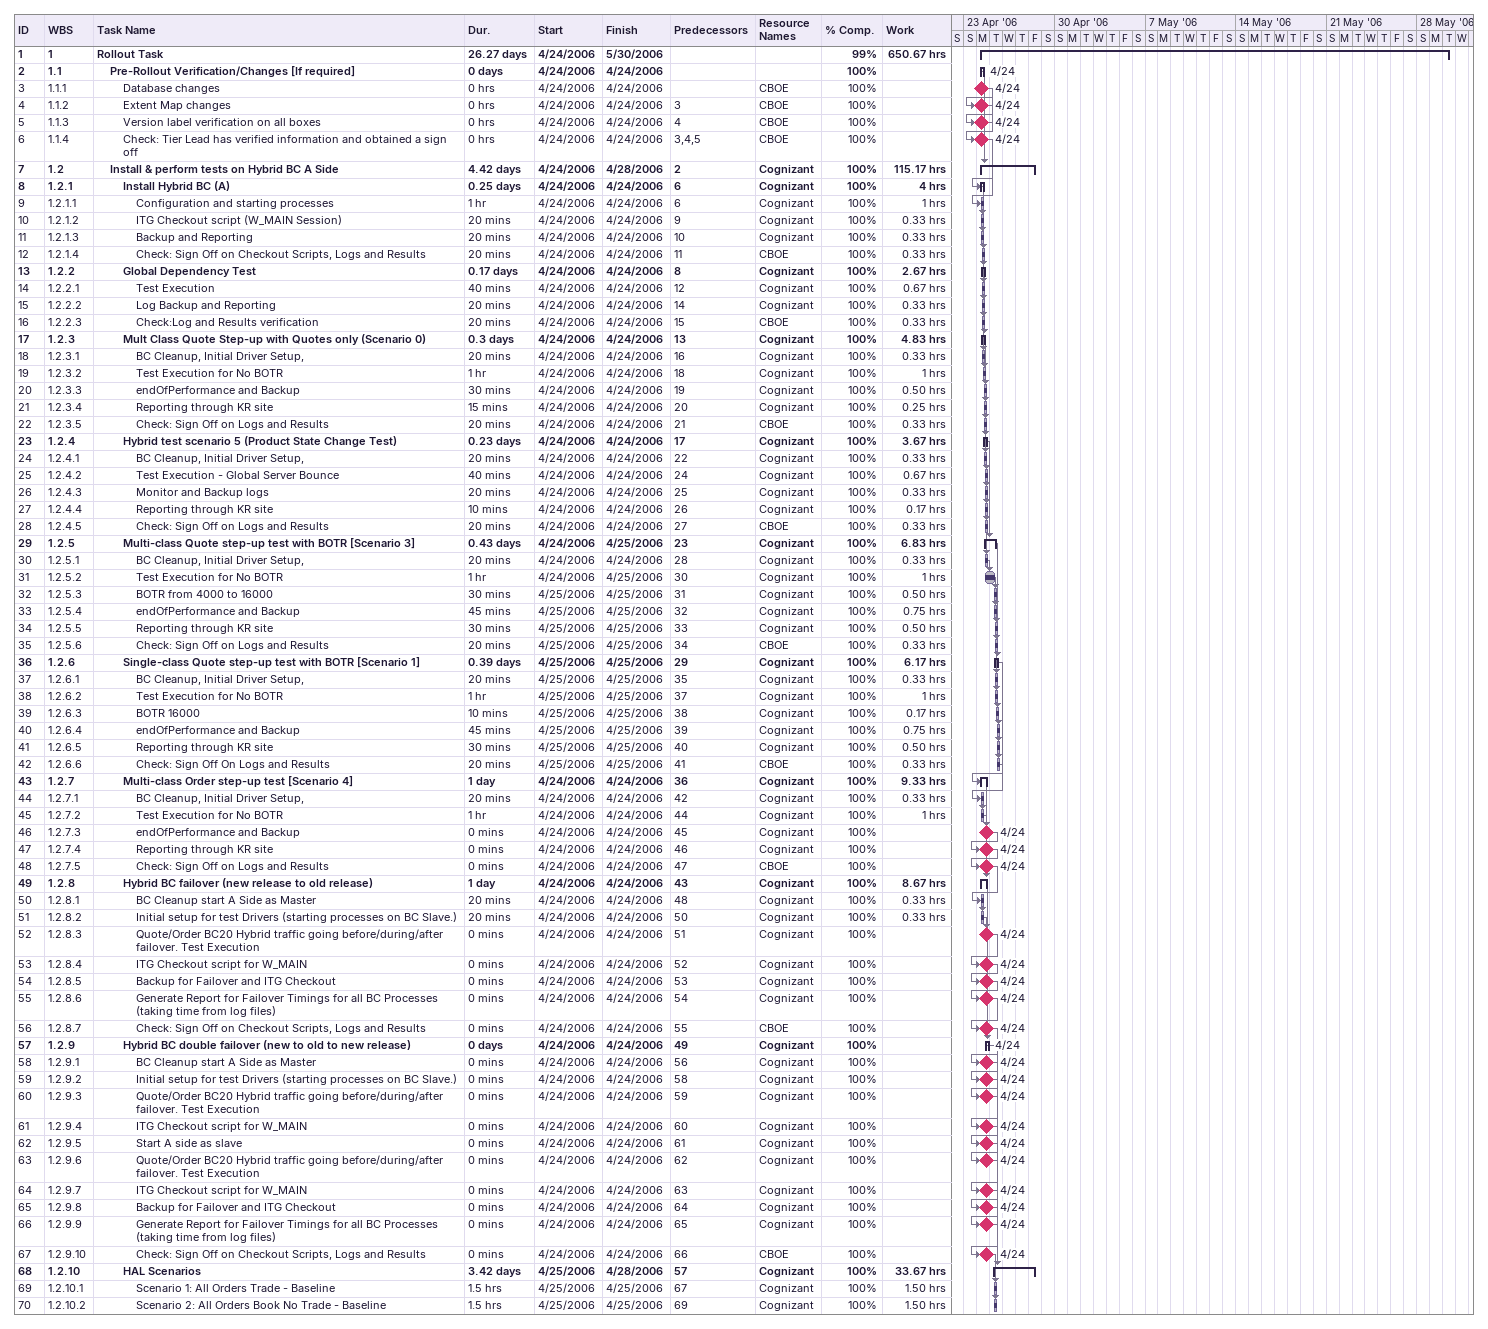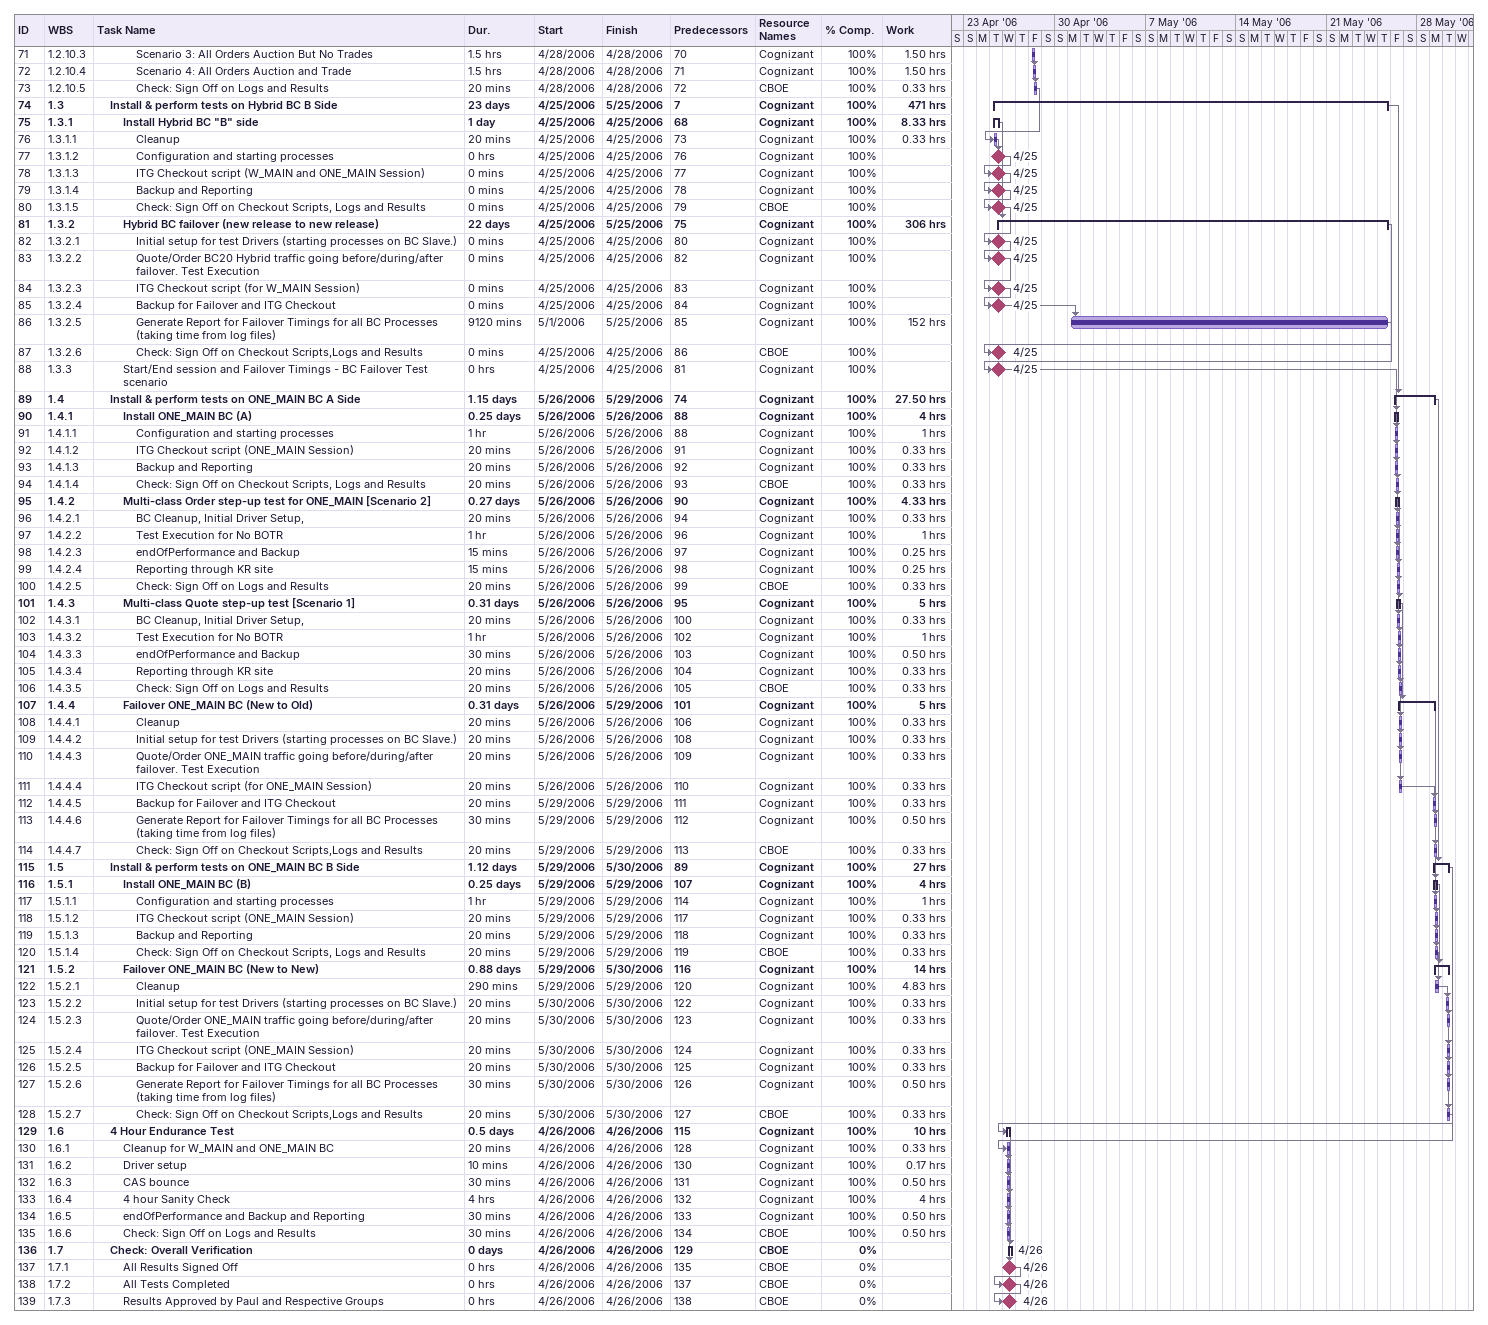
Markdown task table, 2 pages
| ID | WBS | Task | Duration | Start | Finish | Predecessors | Resources | % complete | Work (h) |
|---|---|---|---|---|---|---|---|---|---|
| 1 | 1 | **Rollout Task** | 26.27d | 2006-04-24 | 2006-05-30 |  |  | 99 | 650.67 |
| 2 | 1.1 | **Pre-Rollout Verification/Changes [If required]** | 0d | 2006-04-24 | 2006-04-24 |  |  | 100 |  |
| 3 | 1.1.1 | Database changes | 0h | 2006-04-24 | 2006-04-24 |  | CBOE | 100 |  |
| 4 | 1.1.2 | Extent Map changes | 0h | 2006-04-24 | 2006-04-24 | 3 | CBOE | 100 |  |
| 5 | 1.1.3 | Version label verification on all boxes | 0h | 2006-04-24 | 2006-04-24 | 4 | CBOE | 100 |  |
| 6 | 1.1.4 | Check: Tier Lead has verified information and obtained a sign off | 0h | 2006-04-24 | 2006-04-24 | 3, 4, 5 | CBOE | 100 |  |
| 7 | 1.2 | **Install & perform tests on Hybrid BC A Side** | 4.42d | 2006-04-24 | 2006-04-28 | 2 | Cognizant | 100 | 115.17 |
| 8 | 1.2.1 | **Install Hybrid BC (A)** | 0.25d | 2006-04-24 | 2006-04-24 | 6 | Cognizant | 100 | 4 |
| 9 | 1.2.1.1 | Configuration and starting processes | 1h | 2006-04-24 | 2006-04-24 | 6 | Cognizant | 100 | 1 |
| 10 | 1.2.1.2 | ITG Checkout script (W_MAIN Session) | 20min | 2006-04-24 | 2006-04-24 | 9 | Cognizant | 100 | 0.33 |
| 11 | 1.2.1.3 | Backup and Reporting | 20min | 2006-04-24 | 2006-04-24 | 10 | Cognizant | 100 | 0.33 |
| 12 | 1.2.1.4 | Check: Sign Off on Checkout Scripts, Logs and Results | 20min | 2006-04-24 | 2006-04-24 | 11 | CBOE | 100 | 0.33 |
| 13 | 1.2.2 | **Global Dependency Test** | 0.17d | 2006-04-24 | 2006-04-24 | 8 | Cognizant | 100 | 2.67 |
| 14 | 1.2.2.1 | Test Execution | 40min | 2006-04-24 | 2006-04-24 | 12 | Cognizant | 100 | 0.67 |
| 15 | 1.2.2.2 | Log Backup and Reporting | 20min | 2006-04-24 | 2006-04-24 | 14 | Cognizant | 100 | 0.33 |
| 16 | 1.2.2.3 | Check:Log and Results verification | 20min | 2006-04-24 | 2006-04-24 | 15 | CBOE | 100 | 0.33 |
| 17 | 1.2.3 | **Mult Class Quote Step-up with Quotes only (Scenario 0)** | 0.3d | 2006-04-24 | 2006-04-24 | 13 | Cognizant | 100 | 4.83 |
| 18 | 1.2.3.1 | BC Cleanup, Initial Driver Setup, | 20min | 2006-04-24 | 2006-04-24 | 16 | Cognizant | 100 | 0.33 |
| 19 | 1.2.3.2 | Test Execution for No BOTR | 1h | 2006-04-24 | 2006-04-24 | 18 | Cognizant | 100 | 1 |
| 20 | 1.2.3.3 | endOfPerformance and Backup | 30min | 2006-04-24 | 2006-04-24 | 19 | Cognizant | 100 | 0.50 |
| 21 | 1.2.3.4 | Reporting through KR site | 15min | 2006-04-24 | 2006-04-24 | 20 | Cognizant | 100 | 0.25 |
| 22 | 1.2.3.5 | Check: Sign Off on Logs and Results | 20min | 2006-04-24 | 2006-04-24 | 21 | CBOE | 100 | 0.33 |
| 23 | 1.2.4 | **Hybrid test scenario 5 (Product State Change Test)** | 0.23d | 2006-04-24 | 2006-04-24 | 17 | Cognizant | 100 | 3.67 |
| 24 | 1.2.4.1 | BC Cleanup, Initial Driver Setup, | 20min | 2006-04-24 | 2006-04-24 | 22 | Cognizant | 100 | 0.33 |
| 25 | 1.2.4.2 | Test Execution - Global Server Bounce | 40min | 2006-04-24 | 2006-04-24 | 24 | Cognizant | 100 | 0.67 |
| 26 | 1.2.4.3 | Monitor and Backup logs | 20min | 2006-04-24 | 2006-04-24 | 25 | Cognizant | 100 | 0.33 |
| 27 | 1.2.4.4 | Reporting through KR site | 10min | 2006-04-24 | 2006-04-24 | 26 | Cognizant | 100 | 0.17 |
| 28 | 1.2.4.5 | Check: Sign Off on Logs and Results | 20min | 2006-04-24 | 2006-04-24 | 27 | CBOE | 100 | 0.33 |
| 29 | 1.2.5 | **Multi-class Quote step-up test with BOTR [Scenario 3]** | 0.43d | 2006-04-24 | 2006-04-25 | 23 | Cognizant | 100 | 6.83 |
| 30 | 1.2.5.1 | BC Cleanup, Initial Driver Setup, | 20min | 2006-04-24 | 2006-04-24 | 28 | Cognizant | 100 | 0.33 |
| 31 | 1.2.5.2 | Test Execution for No BOTR | 1h | 2006-04-24 | 2006-04-25 | 30 | Cognizant | 100 | 1 |
| 32 | 1.2.5.3 | BOTR from 4000 to 16000 | 30min | 2006-04-25 | 2006-04-25 | 31 | Cognizant | 100 | 0.50 |
| 33 | 1.2.5.4 | endOfPerformance and Backup | 45min | 2006-04-25 | 2006-04-25 | 32 | Cognizant | 100 | 0.75 |
| 34 | 1.2.5.5 | Reporting through KR site | 30min | 2006-04-25 | 2006-04-25 | 33 | Cognizant | 100 | 0.50 |
| 35 | 1.2.5.6 | Check: Sign Off on Logs and Results | 20min | 2006-04-25 | 2006-04-25 | 34 | CBOE | 100 | 0.33 |
| 36 | 1.2.6 | **Single-class Quote step-up test with BOTR [Scenario 1]** | 0.39d | 2006-04-25 | 2006-04-25 | 29 | Cognizant | 100 | 6.17 |
| 37 | 1.2.6.1 | BC Cleanup, Initial Driver Setup, | 20min | 2006-04-25 | 2006-04-25 | 35 | Cognizant | 100 | 0.33 |
| 38 | 1.2.6.2 | Test Execution for No BOTR | 1h | 2006-04-25 | 2006-04-25 | 37 | Cognizant | 100 | 1 |
| 39 | 1.2.6.3 | BOTR 16000 | 10min | 2006-04-25 | 2006-04-25 | 38 | Cognizant | 100 | 0.17 |
| 40 | 1.2.6.4 | endOfPerformance and Backup | 45min | 2006-04-25 | 2006-04-25 | 39 | Cognizant | 100 | 0.75 |
| 41 | 1.2.6.5 | Reporting through KR site | 30min | 2006-04-25 | 2006-04-25 | 40 | Cognizant | 100 | 0.50 |
| 42 | 1.2.6.6 | Check: Sign Off On Logs and Results | 20min | 2006-04-25 | 2006-04-25 | 41 | CBOE | 100 | 0.33 |
| 43 | 1.2.7 | **Multi-class Order step-up test [Scenario 4]** | 1d | 2006-04-24 | 2006-04-24 | 36 | Cognizant | 100 | 9.33 |
| 44 | 1.2.7.1 | BC Cleanup, Initial Driver Setup, | 20min | 2006-04-24 | 2006-04-24 | 42 | Cognizant | 100 | 0.33 |
| 45 | 1.2.7.2 | Test Execution for No BOTR | 1h | 2006-04-24 | 2006-04-24 | 44 | Cognizant | 100 | 1 |
| 46 | 1.2.7.3 | endOfPerformance and Backup | 0min | 2006-04-24 | 2006-04-24 | 45 | Cognizant | 100 |  |
| 47 | 1.2.7.4 | Reporting through KR site | 0min | 2006-04-24 | 2006-04-24 | 46 | Cognizant | 100 |  |
| 48 | 1.2.7.5 | Check: Sign Off on Logs and Results | 0min | 2006-04-24 | 2006-04-24 | 47 | CBOE | 100 |  |
| 49 | 1.2.8 | **Hybrid BC failover (new release to old release)** | 1d | 2006-04-24 | 2006-04-24 | 43 | Cognizant | 100 | 8.67 |
| 50 | 1.2.8.1 | BC Cleanup start A Side as Master | 20min | 2006-04-24 | 2006-04-24 | 48 | Cognizant | 100 | 0.33 |
| 51 | 1.2.8.2 | Initial setup for test Drivers (starting processes on BC Slave.) | 20min | 2006-04-24 | 2006-04-24 | 50 | Cognizant | 100 | 0.33 |
| 52 | 1.2.8.3 | Quote/Order BC20 Hybrid traffic going before/during/after failover. Test Execution | 0min | 2006-04-24 | 2006-04-24 | 51 | Cognizant | 100 |  |
| 53 | 1.2.8.4 | ITG Checkout script for W_MAIN | 0min | 2006-04-24 | 2006-04-24 | 52 | Cognizant | 100 |  |
| 54 | 1.2.8.5 | Backup for Failover and ITG Checkout | 0min | 2006-04-24 | 2006-04-24 | 53 | Cognizant | 100 |  |
| 55 | 1.2.8.6 | Generate Report for Failover Timings for all BC Processes (taking time from log files) | 0min | 2006-04-24 | 2006-04-24 | 54 | Cognizant | 100 |  |
| 56 | 1.2.8.7 | Check: Sign Off on Checkout Scripts, Logs and Results | 0min | 2006-04-24 | 2006-04-24 | 55 | CBOE | 100 |  |
| 57 | 1.2.9 | **Hybrid BC double failover (new to old to new release)** | 0d | 2006-04-24 | 2006-04-24 | 49 | Cognizant | 100 |  |
| 58 | 1.2.9.1 | BC Cleanup start A Side as Master | 0min | 2006-04-24 | 2006-04-24 | 56 | Cognizant | 100 |  |
| 59 | 1.2.9.2 | Initial setup for test Drivers (starting processes on BC Slave.) | 0min | 2006-04-24 | 2006-04-24 | 58 | Cognizant | 100 |  |
| 60 | 1.2.9.3 | Quote/Order BC20 Hybrid traffic going before/during/after failover. Test Execution | 0min | 2006-04-24 | 2006-04-24 | 59 | Cognizant | 100 |  |
| 61 | 1.2.9.4 | ITG Checkout script for W_MAIN | 0min | 2006-04-24 | 2006-04-24 | 60 | Cognizant | 100 |  |
| 62 | 1.2.9.5 | Start A side as slave | 0min | 2006-04-24 | 2006-04-24 | 61 | Cognizant | 100 |  |
| 63 | 1.2.9.6 | Quote/Order BC20 Hybrid traffic going before/during/after failover. Test Execution | 0min | 2006-04-24 | 2006-04-24 | 62 | Cognizant | 100 |  |
| 64 | 1.2.9.7 | ITG Checkout script for W_MAIN | 0min | 2006-04-24 | 2006-04-24 | 63 | Cognizant | 100 |  |
| 65 | 1.2.9.8 | Backup for Failover and ITG Checkout | 0min | 2006-04-24 | 2006-04-24 | 64 | Cognizant | 100 |  |
| 66 | 1.2.9.9 | Generate Report for Failover Timings for all BC Processes (taking time from log files) | 0min | 2006-04-24 | 2006-04-24 | 65 | Cognizant | 100 |  |
| 67 | 1.2.9.10 | Check: Sign Off on Checkout Scripts, Logs and Results | 0min | 2006-04-24 | 2006-04-24 | 66 | CBOE | 100 |  |
| 68 | 1.2.10 | **HAL Scenarios** | 3.42d | 2006-04-25 | 2006-04-28 | 57 | Cognizant | 100 | 33.67 |
| 69 | 1.2.10.1 | Scenario 1: All Orders Trade - Baseline | 1.5h | 2006-04-25 | 2006-04-25 | 67 | Cognizant | 100 | 1.50 |
| 70 | 1.2.10.2 | Scenario 2: All Orders Book No Trade - Baseline | 1.5h | 2006-04-25 | 2006-04-25 | 69 | Cognizant | 100 | 1.50 |
| 71 | 1.2.10.3 | Scenario 3: All Orders Auction But No Trades | 1.5h | 2006-04-28 | 2006-04-28 | 70 | Cognizant | 100 | 1.50 |
| 72 | 1.2.10.4 | Scenario 4: All Orders Auction and Trade | 1.5h | 2006-04-28 | 2006-04-28 | 71 | Cognizant | 100 | 1.50 |
| 73 | 1.2.10.5 | Check: Sign Off on Logs and Results | 20min | 2006-04-28 | 2006-04-28 | 72 | CBOE | 100 | 0.33 |
| 74 | 1.3 | **Install & perform tests on Hybrid BC B Side** | 23d | 2006-04-25 | 2006-05-25 | 7 | Cognizant | 100 | 471 |
| 75 | 1.3.1 | **Install Hybrid BC "B" side** | 1d | 2006-04-25 | 2006-04-25 | 68 | Cognizant | 100 | 8.33 |
| 76 | 1.3.1.1 | Cleanup | 20min | 2006-04-25 | 2006-04-25 | 73 | Cognizant | 100 | 0.33 |
| 77 | 1.3.1.2 | Configuration and starting processes | 0h | 2006-04-25 | 2006-04-25 | 76 | Cognizant | 100 |  |
| 78 | 1.3.1.3 | ITG Checkout script (W_MAIN and ONE_MAIN Session) | 0min | 2006-04-25 | 2006-04-25 | 77 | Cognizant | 100 |  |
| 79 | 1.3.1.4 | Backup and Reporting | 0min | 2006-04-25 | 2006-04-25 | 78 | Cognizant | 100 |  |
| 80 | 1.3.1.5 | Check: Sign Off on Checkout Scripts, Logs and Results | 0min | 2006-04-25 | 2006-04-25 | 79 | CBOE | 100 |  |
| 81 | 1.3.2 | **Hybrid BC failover (new release to new release)** | 22d | 2006-04-25 | 2006-05-25 | 75 | Cognizant | 100 | 306 |
| 82 | 1.3.2.1 | Initial setup for test Drivers (starting processes on BC Slave.) | 0min | 2006-04-25 | 2006-04-25 | 80 | Cognizant | 100 |  |
| 83 | 1.3.2.2 | Quote/Order BC20 Hybrid traffic going before/during/after failover. Test Execution | 0min | 2006-04-25 | 2006-04-25 | 82 | Cognizant | 100 |  |
| 84 | 1.3.2.3 | ITG Checkout script (for W_MAIN Session) | 0min | 2006-04-25 | 2006-04-25 | 83 | Cognizant | 100 |  |
| 85 | 1.3.2.4 | Backup for Failover and ITG Checkout | 0min | 2006-04-25 | 2006-04-25 | 84 | Cognizant | 100 |  |
| 86 | 1.3.2.5 | Generate Report for Failover Timings for all BC Processes (taking time from log files) | 9120min | 2006-05-01 | 2006-05-25 | 85 | Cognizant | 100 | 152 |
| 87 | 1.3.2.6 | Check: Sign Off on Checkout Scripts,Logs and Results | 0min | 2006-04-25 | 2006-04-25 | 86 | CBOE | 100 |  |
| 88 | 1.3.3 | Start/End session and Failover Timings - BC Failover Test scenario | 0h | 2006-04-25 | 2006-04-25 | 81 | Cognizant | 100 |  |
| 89 | 1.4 | **Install & perform tests on ONE_MAIN BC A Side** | 1.15d | 2006-05-26 | 2006-05-29 | 74 | Cognizant | 100 | 27.50 |
| 90 | 1.4.1 | **Install ONE_MAIN BC (A)** | 0.25d | 2006-05-26 | 2006-05-26 | 88 | Cognizant | 100 | 4 |
| 91 | 1.4.1.1 | Configuration and starting processes | 1h | 2006-05-26 | 2006-05-26 | 88 | Cognizant | 100 | 1 |
| 92 | 1.4.1.2 | ITG Checkout script (ONE_MAIN Session) | 20min | 2006-05-26 | 2006-05-26 | 91 | Cognizant | 100 | 0.33 |
| 93 | 1.4.1.3 | Backup and Reporting | 20min | 2006-05-26 | 2006-05-26 | 92 | Cognizant | 100 | 0.33 |
| 94 | 1.4.1.4 | Check: Sign Off on Checkout Scripts, Logs and Results | 20min | 2006-05-26 | 2006-05-26 | 93 | CBOE | 100 | 0.33 |
| 95 | 1.4.2 | **Multi-class Order step-up test for ONE_MAIN [Scenario 2]** | 0.27d | 2006-05-26 | 2006-05-26 | 90 | Cognizant | 100 | 4.33 |
| 96 | 1.4.2.1 | BC Cleanup, Initial Driver Setup, | 20min | 2006-05-26 | 2006-05-26 | 94 | Cognizant | 100 | 0.33 |
| 97 | 1.4.2.2 | Test Execution for No BOTR | 1h | 2006-05-26 | 2006-05-26 | 96 | Cognizant | 100 | 1 |
| 98 | 1.4.2.3 | endOfPerformance and Backup | 15min | 2006-05-26 | 2006-05-26 | 97 | Cognizant | 100 | 0.25 |
| 99 | 1.4.2.4 | Reporting through KR site | 15min | 2006-05-26 | 2006-05-26 | 98 | Cognizant | 100 | 0.25 |
| 100 | 1.4.2.5 | Check: Sign Off on Logs and Results | 20min | 2006-05-26 | 2006-05-26 | 99 | CBOE | 100 | 0.33 |
| 101 | 1.4.3 | **Multi-class Quote step-up test [Scenario 1]** | 0.31d | 2006-05-26 | 2006-05-26 | 95 | Cognizant | 100 | 5 |
| 102 | 1.4.3.1 | BC Cleanup, Initial Driver Setup, | 20min | 2006-05-26 | 2006-05-26 | 100 | Cognizant | 100 | 0.33 |
| 103 | 1.4.3.2 | Test Execution for No BOTR | 1h | 2006-05-26 | 2006-05-26 | 102 | Cognizant | 100 | 1 |
| 104 | 1.4.3.3 | endOfPerformance and Backup | 30min | 2006-05-26 | 2006-05-26 | 103 | Cognizant | 100 | 0.50 |
| 105 | 1.4.3.4 | Reporting through KR site | 20min | 2006-05-26 | 2006-05-26 | 104 | Cognizant | 100 | 0.33 |
| 106 | 1.4.3.5 | Check: Sign Off on Logs and Results | 20min | 2006-05-26 | 2006-05-26 | 105 | CBOE | 100 | 0.33 |
| 107 | 1.4.4 | **Failover ONE_MAIN BC (New to Old)** | 0.31d | 2006-05-26 | 2006-05-29 | 101 | Cognizant | 100 | 5 |
| 108 | 1.4.4.1 | Cleanup | 20min | 2006-05-26 | 2006-05-26 | 106 | Cognizant | 100 | 0.33 |
| 109 | 1.4.4.2 | Initial setup for test Drivers (starting processes on BC Slave.) | 20min | 2006-05-26 | 2006-05-26 | 108 | Cognizant | 100 | 0.33 |
| 110 | 1.4.4.3 | Quote/Order ONE_MAIN traffic going before/during/after failover. Test Execution | 20min | 2006-05-26 | 2006-05-26 | 109 | Cognizant | 100 | 0.33 |
| 111 | 1.4.4.4 | ITG Checkout script (for ONE_MAIN Session) | 20min | 2006-05-26 | 2006-05-26 | 110 | Cognizant | 100 | 0.33 |
| 112 | 1.4.4.5 | Backup for Failover and ITG Checkout | 20min | 2006-05-29 | 2006-05-29 | 111 | Cognizant | 100 | 0.33 |
| 113 | 1.4.4.6 | Generate Report for Failover Timings for all BC Processes (taking time from log files) | 30min | 2006-05-29 | 2006-05-29 | 112 | Cognizant | 100 | 0.50 |
| 114 | 1.4.4.7 | Check: Sign Off on Checkout Scripts,Logs and Results | 20min | 2006-05-29 | 2006-05-29 | 113 | CBOE | 100 | 0.33 |
| 115 | 1.5 | **Install & perform tests on ONE_MAIN BC B Side** | 1.12d | 2006-05-29 | 2006-05-30 | 89 | Cognizant | 100 | 27 |
| 116 | 1.5.1 | **Install ONE_MAIN BC (B)** | 0.25d | 2006-05-29 | 2006-05-29 | 107 | Cognizant | 100 | 4 |
| 117 | 1.5.1.1 | Configuration and starting processes | 1h | 2006-05-29 | 2006-05-29 | 114 | Cognizant | 100 | 1 |
| 118 | 1.5.1.2 | ITG Checkout script (ONE_MAIN Session) | 20min | 2006-05-29 | 2006-05-29 | 117 | Cognizant | 100 | 0.33 |
| 119 | 1.5.1.3 | Backup and Reporting | 20min | 2006-05-29 | 2006-05-29 | 118 | Cognizant | 100 | 0.33 |
| 120 | 1.5.1.4 | Check: Sign Off on Checkout Scripts, Logs and Results | 20min | 2006-05-29 | 2006-05-29 | 119 | CBOE | 100 | 0.33 |
| 121 | 1.5.2 | **Failover ONE_MAIN BC (New to New)** | 0.88d | 2006-05-29 | 2006-05-30 | 116 | Cognizant | 100 | 14 |
| 122 | 1.5.2.1 | Cleanup | 290min | 2006-05-29 | 2006-05-29 | 120 | Cognizant | 100 | 4.83 |
| 123 | 1.5.2.2 | Initial setup for test Drivers (starting processes on BC Slave.) | 20min | 2006-05-30 | 2006-05-30 | 122 | Cognizant | 100 | 0.33 |
| 124 | 1.5.2.3 | Quote/Order ONE_MAIN traffic going before/during/after failover. Test Execution | 20min | 2006-05-30 | 2006-05-30 | 123 | Cognizant | 100 | 0.33 |
| 125 | 1.5.2.4 | ITG Checkout script (ONE_MAIN Session) | 20min | 2006-05-30 | 2006-05-30 | 124 | Cognizant | 100 | 0.33 |
| 126 | 1.5.2.5 | Backup for Failover and ITG Checkout | 20min | 2006-05-30 | 2006-05-30 | 125 | Cognizant | 100 | 0.33 |
| 127 | 1.5.2.6 | Generate Report for Failover Timings for all BC Processes (taking time from log files) | 30min | 2006-05-30 | 2006-05-30 | 126 | Cognizant | 100 | 0.50 |
| 128 | 1.5.2.7 | Check: Sign Off on Checkout Scripts,Logs and Results | 20min | 2006-05-30 | 2006-05-30 | 127 | CBOE | 100 | 0.33 |
| 129 | 1.6 | **4 Hour Endurance Test** | 0.5d | 2006-04-26 | 2006-04-26 | 115 | Cognizant | 100 | 10 |
| 130 | 1.6.1 | Cleanup for W_MAIN and ONE_MAIN BC | 20min | 2006-04-26 | 2006-04-26 | 128 | Cognizant | 100 | 0.33 |
| 131 | 1.6.2 | Driver setup | 10min | 2006-04-26 | 2006-04-26 | 130 | Cognizant | 100 | 0.17 |
| 132 | 1.6.3 | CAS bounce | 30min | 2006-04-26 | 2006-04-26 | 131 | Cognizant | 100 | 0.50 |
| 133 | 1.6.4 | 4 hour Sanity Check | 4h | 2006-04-26 | 2006-04-26 | 132 | Cognizant | 100 | 4 |
| 134 | 1.6.5 | endOfPerformance and Backup and Reporting | 30min | 2006-04-26 | 2006-04-26 | 133 | Cognizant | 100 | 0.50 |
| 135 | 1.6.6 | Check: Sign Off on Logs and Results | 30min | 2006-04-26 | 2006-04-26 | 134 | CBOE | 100 | 0.50 |
| 136 | 1.7 | **Check: Overall Verification** | 0d | 2006-04-26 | 2006-04-26 | 129 | CBOE | 0 |  |
| 137 | 1.7.1 | All Results Signed Off | 0h | 2006-04-26 | 2006-04-26 | 135 | CBOE | 0 |  |
| 138 | 1.7.2 | All Tests Completed | 0h | 2006-04-26 | 2006-04-26 | 137 | CBOE | 0 |  |
| 139 | 1.7.3 | Results Approved by Paul and Respective Groups | 0h | 2006-04-26 | 2006-04-26 | 138 | CBOE | 0 |  |
